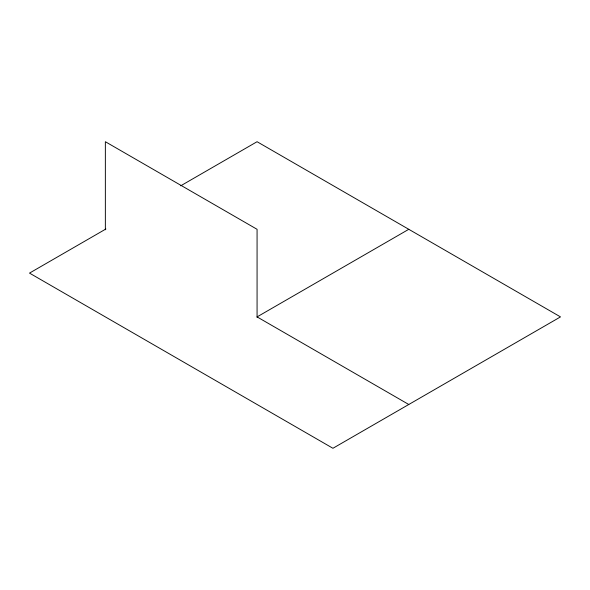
<?xml version="1.0" encoding="UTF-8"?>
<svg xmlns="http://www.w3.org/2000/svg" width="590" height="590" viewBox="0 0 590 590"><rect width="100%" height="100%" fill="white"/><g stroke="black" fill="none" stroke-linecap="round" stroke-linejoin="round"><path stroke-width="0.89" d="M105.89 229.001L29.5 273.104L332.93 448.282L560.5 316.896L257.07 141.718L180.688 185.821M408.789 229.304L257.07 316.896L408.789 404.489M257.07 317.354L257.07 229.304L105.359 141.718L105.359 229.768"/></g></svg>
